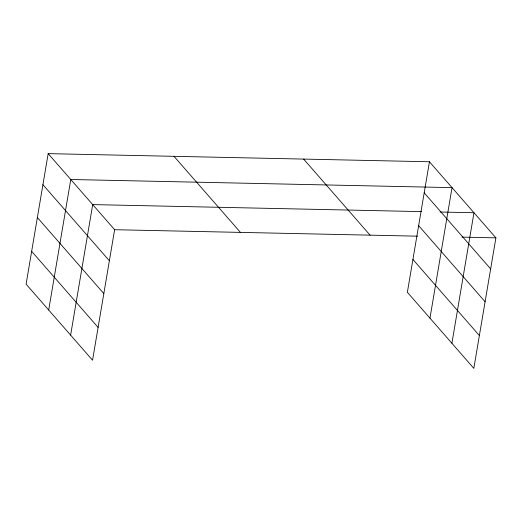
<?xml version="1.0" encoding="UTF-8"?>
<svg xmlns="http://www.w3.org/2000/svg" width="522" height="522" viewBox="0 0 522 522"><rect width="100%" height="100%" fill="white"/><g stroke="black" fill="none" stroke-linecap="round" stroke-linejoin="round"><path stroke-width="0.78" d="M48.174 153.638L26.1 284.157L92.551 360.232L114.631 229.706L48.174 153.638L429.449 161.768L495.9 237.843L473.826 368.362L407.369 292.294L429.449 161.768M48.696 310.022L70.77 179.496L452.039 187.633L429.965 318.159M70.62 335.124L92.701 204.598L421.548 211.619M451.895 343.261L473.969 212.735L440.098 212.017M114.631 229.706L417.665 236.172M462.029 237.118L495.9 237.843M424.197 192.833L490.647 268.902M418.644 225.654L485.095 301.723M412.922 259.473L479.372 335.542M303.628 159.086L370.078 235.154M173.996 156.319L240.446 232.388M42.921 184.697L109.372 260.765M37.369 217.517L103.826 293.586M31.653 251.336L98.103 327.405"/></g></svg>
